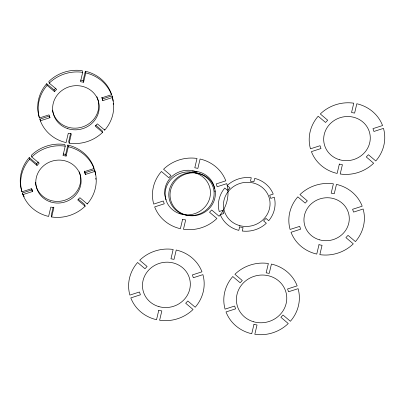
<?xml version="1.0" encoding="UTF-8"?>
<svg xmlns="http://www.w3.org/2000/svg" width="405" height="405" viewBox="0 0 405 405"><rect width="100%" height="100%" fill="white"/><g stroke="black" fill="none" stroke-linecap="round" stroke-linejoin="round"><path stroke-width="0.61" d="M37.027 165.458L36.602 163.797L29.221 157.55L29.646 159.206L37.027 165.458L39.163 163.205L31.782 156.958L31.357 155.297A37.923 35.681 -14.4 0 1 64.805 144.504L65.23 146.165L63.018 155.51L66.091 156.082L68.303 146.737L67.873 145.076A37.923 35.681 -14.4 0 1 93.611 166.88L94.036 168.536L84.442 171.629L85.379 174.454L94.972 171.361L94.547 169.7L84.954 172.793L85.379 174.454M54.498 91.621L54.073 89.966L46.691 83.713L47.117 85.369L54.498 91.621L56.634 89.368L49.253 83.121L48.828 81.461A37.923 35.681 -14.4 0 1 82.276 70.667L82.701 72.328L80.489 81.673L83.562 82.245L85.774 72.9L85.344 71.239A37.923 35.681 -14.4 0 1 111.081 93.044L111.507 94.699L101.918 97.797L102.85 100.617L112.443 97.524L112.018 95.864L102.424 98.962L102.85 100.617M53.187 207.157L51.253 215.333L51.678 216.994A37.923 35.681 -14.4 0 0 85.121 206.206L84.696 204.545L78.241 199.073M66.091 156.082L65.666 154.421L67.873 145.076M70.657 133.321L68.723 141.502L69.149 143.157A37.923 35.681 -14.4 0 0 102.592 132.369L102.166 130.709L95.712 125.241M83.562 82.245L83.136 80.585L85.344 71.239M51.678 216.994L53.89 207.649L50.817 207.077L48.605 216.422A37.923 35.681 -14.4 0 1 22.872 194.623L22.447 192.962L32.035 189.869L31.661 188.74M69.149 143.157L71.361 133.812L68.288 133.24L66.076 142.585A37.923 35.681 -14.4 0 1 40.343 120.786L39.918 119.126L49.506 116.032L49.931 117.693L40.343 120.786M54.073 89.966L55.779 88.163M36.602 163.797L38.308 162M46.691 83.713A37.923 35.681 -14.4 0 0 38.981 116.306L39.407 117.961L48.995 114.868L49.931 117.693M29.221 157.55A37.923 35.681 -14.4 0 0 21.511 190.142L21.936 191.798L31.524 188.705L32.461 191.53L22.872 194.623M80.676 80.129L83.136 80.585M63.205 153.966L65.666 154.421M112.443 97.524A37.923 35.681 -14.4 0 1 104.728 130.116L97.352 123.864L95.216 126.117L102.592 132.369M94.972 171.361A37.923 35.681 -14.4 0 1 87.257 203.953L79.881 197.701L77.745 199.954L85.121 206.206M101.863 97.266L102.424 98.962M84.392 171.102L84.954 172.793M104.546 129.392L104.728 130.116M87.151 203.538L87.257 203.953M32.035 189.869L32.461 191.53M39.407 117.961A37.923 35.681 -14.4 0 1 47.117 85.369M49.253 83.121A37.923 35.681 -14.4 0 1 82.701 72.328M85.774 72.9A37.923 35.681 -14.4 0 1 111.507 94.699M112.018 95.864A37.923 35.681 -14.4 0 1 113.056 101.118M113.238 103.27A37.923 35.681 -14.4 0 1 113.278 104.353M40.718 121.049A37.923 35.681 -14.4 0 1 39.918 119.126M96.881 96.719A23.384 22.002 -14.4 0 1 81.977 127.114A23.384 22.002 -14.4 0 1 52.478 110.135M214.903 190.811A22.751 21.409 -14.4 0 1 214.939 191.838M192.066 171.183A22.751 21.409 -14.4 0 1 214.665 188.72M166.111 199.847A22.751 21.409 -14.4 0 1 172.105 176.266A22.751 21.409 -14.4 0 1 197.27 172.15M21.936 191.798A37.923 35.681 -14.4 0 1 29.646 159.206M31.782 156.958A37.923 35.681 -14.4 0 1 65.23 146.165M68.303 146.737A37.923 35.681 -14.4 0 1 94.036 168.536M94.547 169.7A37.923 35.681 -14.4 0 1 95.585 174.955M95.808 178.19A37.923 35.681 -14.4 0 1 95.813 179.273M24.178 196.779A37.923 35.681 -14.4 0 1 22.447 192.962M79.269 171.821A22.751 21.409 -14.4 0 1 62.957 200.753A22.751 21.409 -14.4 0 1 35.432 182.296M158.755 310.362L156.543 319.707A37.923 35.681 -14.4 0 1 130.81 297.908L140.403 294.815L139.467 291.99L129.873 295.083A37.923 35.681 -14.4 0 1 137.589 262.491L144.965 268.743L147.101 266.49L139.725 260.243A37.923 35.681 -14.4 0 1 173.168 249.45L170.961 258.795L174.028 259.367L176.241 250.022A37.923 35.681 -14.4 0 1 201.973 271.821L192.385 274.919L193.322 277.739L202.91 274.646A37.923 35.681 -14.4 0 1 195.2 307.238L187.819 300.986L185.682 303.239L193.064 309.491A37.923 35.681 -14.4 0 1 159.616 320.279L161.828 310.934L158.755 310.362M182.599 219.358L180.387 228.703A37.923 35.681 -14.4 0 1 154.654 206.904L164.243 203.811L163.306 200.986L153.718 204.079A37.923 35.681 -14.4 0 1 161.428 171.487L168.809 177.739L170.945 175.486L163.564 169.234A37.923 35.681 -14.4 0 1 197.012 158.446L194.8 167.791L197.873 168.364L200.085 159.018A37.923 35.681 -14.4 0 1 225.818 180.817L216.224 183.91L217.161 186.735L226.754 183.642A37.923 35.681 -14.4 0 1 219.039 216.235L211.663 209.982L209.527 212.235L216.903 218.487A37.923 35.681 -14.4 0 1 183.46 229.276L185.672 219.93L182.599 219.358M239.623 226.911L238.803 230.374A28.441 26.76 -14.4 0 1 220.269 214.67L223.823 213.521L222.775 210.362L219.221 211.511A28.441 26.76 -14.4 0 1 224.775 188.031L227.514 190.35L229.903 187.829L227.17 185.51A28.441 26.76 -14.4 0 1 251.262 177.739L250.442 181.202L253.879 181.84L254.699 178.377A28.441 26.76 -14.4 0 1 273.238 194.081L269.684 195.23L270.732 198.389L274.286 197.245A28.441 26.76 -14.4 0 1 268.733 220.72L265.994 218.401L263.604 220.922L266.338 223.241A28.441 26.76 -14.4 0 1 242.246 231.017L243.066 227.549L239.623 226.911M253.95 324.405L251.738 333.75A37.923 35.681 -14.4 0 1 226.005 311.946L235.594 308.853L234.657 306.028L225.069 309.126A37.923 35.681 -14.4 0 1 232.779 276.534L240.16 282.781L242.296 280.533L234.915 274.281A37.923 35.681 -14.4 0 1 268.363 263.488L266.151 272.833L269.224 273.405L271.436 264.06A37.923 35.681 -14.4 0 1 297.169 285.864L287.575 288.957L288.512 291.777L298.105 288.684A37.923 35.681 -14.4 0 1 290.39 321.276L283.014 315.024L280.878 317.277L288.254 323.529A37.923 35.681 -14.4 0 1 254.811 334.317L257.023 324.972L253.95 324.405M318.978 244.731L316.766 254.077A37.923 35.681 -14.4 0 1 291.033 232.278L300.626 229.184L299.69 226.36L290.096 229.453A37.923 35.681 -14.4 0 1 297.812 196.86L305.188 203.113L307.324 200.86L299.948 194.608A37.923 35.681 -14.4 0 1 333.391 183.819L331.179 193.165L334.252 193.737L336.464 184.391A37.923 35.681 -14.4 0 1 362.197 206.191L352.608 209.284L353.545 212.109L363.133 209.015A37.923 35.681 -14.4 0 1 355.423 241.608L348.042 235.356L345.905 237.608L353.287 243.856A37.923 35.681 -14.4 0 1 319.839 254.649L322.051 245.303L318.978 244.731M339.344 164.091L337.132 173.436A37.923 35.681 -14.4 0 1 311.399 151.637L320.988 148.544L320.051 145.719L310.463 148.812A37.923 35.681 -14.4 0 1 318.173 116.22L325.554 122.472L327.691 120.219L320.309 113.972A37.923 35.681 -14.4 0 1 353.757 103.179L351.545 112.524L354.618 113.096L356.825 103.751A37.923 35.681 -14.4 0 1 382.563 125.55L372.97 128.643L373.906 131.468L383.494 128.375A37.923 35.681 -14.4 0 1 375.784 160.967L368.408 154.715L366.272 156.968L373.648 163.22A37.923 35.681 -14.4 0 1 340.205 174.008L342.412 164.663L339.344 164.091M67.529 128.577A23.384 22.002 -14.4 0 0 98.947 103.695A23.384 22.002 -14.4 0 0 61.297 90.963A23.384 22.002 -14.4 0 0 67.529 128.577M184.391 214.701A22.751 21.409 -14.4 0 0 213.653 189.069A22.751 21.409 -14.4 0 0 176.342 178.499A22.751 21.409 -14.4 0 0 184.391 214.701M184.523 214.584A22.751 21.409 -14.4 0 0 215.09 190.38A22.751 21.409 -14.4 0 0 178.463 177.987A22.751 21.409 -14.4 0 0 184.523 214.584M179.607 213.673A22.751 21.409 -14.4 0 0 210.18 189.464A22.751 21.409 -14.4 0 0 173.548 177.076A22.751 21.409 -14.4 0 0 179.607 213.673M50.286 201.847A22.751 21.409 -14.4 0 0 80.853 177.638A22.751 21.409 -14.4 0 0 44.221 165.25A22.751 21.409 -14.4 0 0 50.286 201.847M339.714 159.778A23.384 22.002 -14.4 0 0 369.785 133.432A23.384 22.002 -14.4 0 0 331.442 122.573A23.384 22.002 -14.4 0 0 339.714 159.778M253.727 321.803A25.282 23.789 -14.4 0 0 286.244 293.326A25.282 23.789 -14.4 0 0 244.787 281.586A25.282 23.789 -14.4 0 0 253.727 321.803M158.927 306.62A24.016 22.599 -14.4 0 0 189.818 279.566A24.016 22.599 -14.4 0 0 150.432 268.409A24.016 22.599 -14.4 0 0 158.927 306.62M319.545 239.841A22.751 21.409 -14.4 0 0 348.806 214.215A22.751 21.409 -14.4 0 0 311.496 203.644A22.751 21.409 -14.4 0 0 319.545 239.841M239.487 225.56A23.384 22.002 -14.4 0 0 269.563 199.214A23.384 22.002 -14.4 0 0 231.215 188.355A23.384 22.002 -14.4 0 0 239.487 225.56"/></g></svg>
